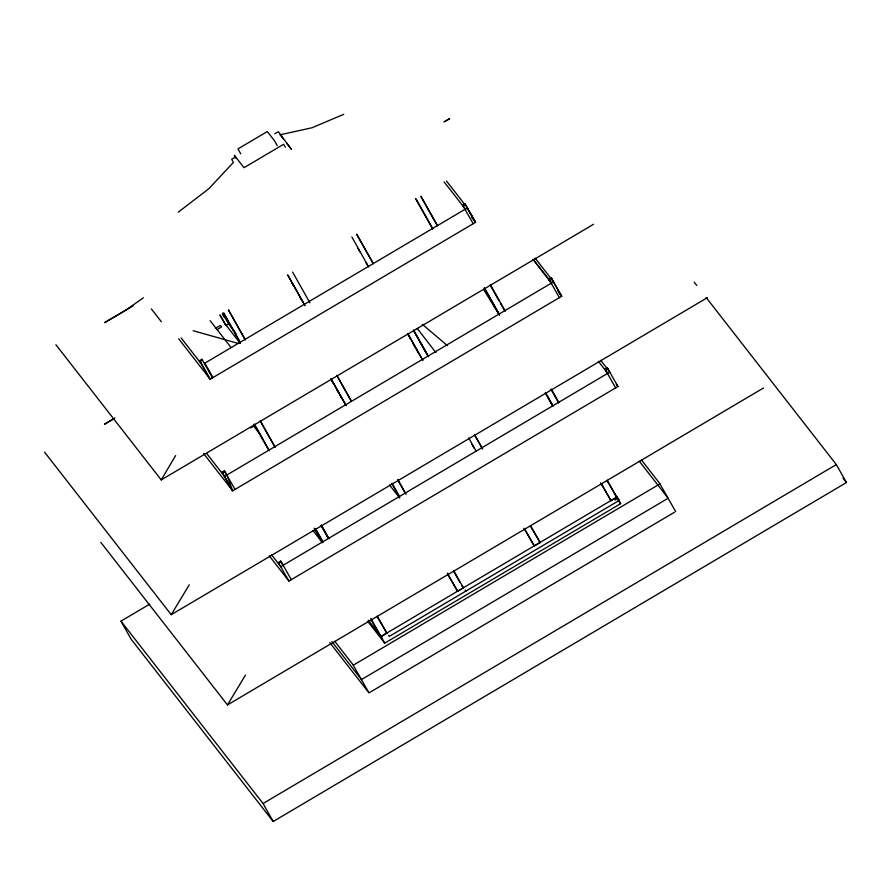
<?xml version="1.0" encoding="UTF-8"?>
<svg xmlns="http://www.w3.org/2000/svg" width="891" height="891" viewBox="0 0 891 891"><rect width="100%" height="100%" fill="white"/><g stroke="black" fill="none" stroke-linecap="round" stroke-linejoin="round"><path stroke-width="1.34" d="M55.921 344.75L161.226 479.904L175.616 455.579M44.55 452.127L171.217 614.69L189.248 584.797M100.806 542.374L227.472 704.937L245.504 675.044M178.3 212.136L208.694 188.836L233.453 162.385L231.693 159.277L235.291 157.15M143.384 297.783L126.143 309.945L104.603 322.665L133.36 305.669M114.894 417.979L104.514 424.25L114.081 418.592M443.952 122.022L449.677 118.637L444.887 121.466M274.762 133.817L278.348 131.69L291.468 149.387L286.59 143.139M215.878 328.044L220.355 325.404L221.558 326.952L217.081 329.592M220.055 315.525L226.002 325.46L228.92 323.745M199.539 360.666L201.901 359.262L202.535 360.087L200.174 361.479L199.539 360.666L209.541 378.408M473.199 223.708L462.563 205.142L464.913 203.749L475.549 222.316L210.176 379.221L178.701 338.836M465.559 204.562L463.197 205.955L462.563 205.142M467.43 207.893L204.874 363.138L212.994 377.55M161.226 479.904L593.584 224.265M250.85 427.88L254.325 425.831M232.028 490.005L222.026 472.263L224.387 470.86L235.024 489.426M551.406 283.817L548.733 279.083L551.095 277.691L561.731 296.246L232.662 490.818L203.616 453.541M222.026 472.263L222.661 473.076L225.022 471.684M548.733 279.083L549.368 279.897L551.729 278.504M553.601 281.834L224.532 476.395L206.589 453.374M706.129 297.483L836.326 464.579L846.45 482.543L273.181 821.502L131.077 639.114L120.953 621.15L149.677 604.165M171.217 614.69L707.331 297.694M606.994 372.884L604.989 369.331L607.35 367.938L617.986 386.494L288.918 581.066L278.282 562.511L280.643 561.107L281.278 561.92L291.279 579.673M281.278 561.92L278.916 563.324L278.282 562.511M604.989 369.331L605.624 370.144L607.985 368.751L607.35 367.938M227.472 704.937L763.587 387.941M380.992 636.497L616.895 497.011L620.648 503.671L384.734 643.157L367.794 621.417M381.07 636.608L386.872 633.178L377.305 616.193M447.883 574.773L457.651 591.323L463.454 587.893L453.887 570.919M523.875 528.229L534.322 545.994L540.124 542.563L530.557 525.59M600.545 482.889L610.992 500.664L616.795 497.234L607.228 480.249M614.924 500.007L617.875 498.258M353.348 665.154L660.042 483.824M674.454 512.258L368.974 692.886L352.713 664.341L334.816 641.364M120.953 621.15L263.057 803.526L836.326 464.579M343.737 114.326L311.984 127.769L280.097 134.808L283.349 138.974M193.169 330.728L238.242 343.436M422.267 324.313L447.494 345.663M465.135 590.054L466.015 591.023M552.966 281.021L535.123 258.112M561.096 295.433L551.095 277.691M694.223 282.191L696.773 285.465M843.042 478.177L846.45 482.543M533.208 259.359L551.061 282.258M557.855 290.978L561.252 295.344M533.052 259.448L551.473 283.093M559.169 292.961L561.731 296.246M600.712 360.343L609.856 372.082L280.788 566.643L271.644 554.915M598.34 361.278L606.96 372.349M616.282 384.299L617.986 386.494M446.502 181.04L465.091 204.885M444.086 181.92L465.726 209.485M471.484 217.092L475.549 222.316M641.498 460.034L659.407 483.011L675.656 511.545M639.393 461.326L668.161 498.236L361.468 679.577L331.853 641.565M614.356 493.759L619.457 500.296L389.345 636.352L388.554 635.339M616.795 497.234L607.027 480.672M618.109 500.408L620.648 503.671M540.124 542.563L530.357 526.002M389.556 485.005L399.792 498.136M461.883 585.888L463.454 587.893M235.981 333.479L228.564 323.945L222.46 313.12M225.223 324.068L240.069 343.124M210.153 320.693L231.081 347.557M253.735 426.176L260.372 434.685M211.902 377.016L212.537 377.829L201.901 359.262M181.118 337.923L201.388 363.951M151.314 308.876L161.349 321.751M386.872 633.178L377.105 616.617M368.284 620.203L381.961 637.744M269.271 555.85L288.918 581.066M329.815 642.623L368.117 691.795M417.244 328.411L435.899 352.636M313.142 530.568L322.319 542.697L314.189 528.274M483.613 289.441L499.35 314.957M466.773 207.057L475.026 221.402M413.58 330.505L427.669 355.487M605.624 370.144L615.625 387.897M549.368 279.897L559.37 297.65M464.913 203.749L474.914 221.491M551.317 389.1L558.835 402.442M551.117 389.523L558.635 402.855M490.317 284.574L505.353 311.249M490.807 286.2L499.005 300.757M500.374 303.185L504.473 310.458M601.425 483.679L610.992 500.664M545.515 392.53L553.033 405.873M545.314 392.797L552.832 406.14M547.364 396.584L552.153 405.082M484.515 288.005L499.595 314.768M484.214 287.949L499.25 314.634M485.005 289.642L487.054 293.273M488.424 295.701L490.473 299.343M492.523 302.973L495.251 307.829M496.621 310.257L498.67 313.888M420.964 196.165L437.648 225.779M421.02 196.889L437.035 225.323M416.108 199.038L432.792 228.653M415.496 198.582L432.736 229.065M474.547 434.485L482.744 449.042M474.446 434.697L481.964 448.039M413.58 329.993L428.616 356.678M413.792 330.951L428.148 356.411M524.754 529.02L534.322 545.994M356.734 234.144L373.429 263.758M356.768 234.5L372.783 262.934M468.744 437.915L476.24 451.403M471.963 444.409L474.012 448.039M407.777 333.423L422.813 360.109M407.688 333.657L422.724 360.332M408.267 335.061L410.317 338.691M413.045 343.547L415.095 347.189M416.465 349.606L418.514 353.248M351.889 237.006L368.662 266.932M357.948 248.4L359.953 251.953M365.956 262.611L367.961 266.164M285.354 147.249L283.672 144.253L244.023 167.697L234.355 155.301L236.048 158.297M277.257 145.69L274.461 140.722L267.322 131.556L237.975 148.908L240.77 153.865M292.593 272.067L309.945 302.862M287.737 274.94L305.101 305.736M287.838 275.241L304.522 304.856M291.803 282.77L293.807 286.323M299.81 296.981L301.815 300.534M453.686 571.343L459.834 582.257M397.876 479.826L406.073 494.371M397.865 479.959L405.372 493.302M336.909 375.323L351.254 400.794M337.5 376.77L351.165 401.017M447.393 573.136L457.651 591.323M392.073 483.256L399.569 496.733M391.873 483.679L399.391 497.011M331.107 378.764L346.131 405.438M330.962 378.92L345.998 405.605M331.586 380.39L333.635 384.032M336.375 388.877L338.424 392.519M339.794 394.947L341.843 398.578M228.53 309.945L245.214 339.56M228.553 310.291L245.237 339.905M223.674 312.819L240.358 342.434M223.73 313.543L240.414 343.158M222.438 314.111L224.443 317.664M219.999 314.801L226.002 325.46M321.295 525.1L328.812 538.442M321.183 525.289L328.701 538.632M321.105 525.523L327.933 537.652M260.205 420.63L275.241 447.304M260.785 422.033L274.45 446.291M370.823 618.421L384.734 643.157M371.302 620.047L379.51 634.604M315.492 528.53L323.01 541.873M315.303 528.953L322.82 542.296M254.403 424.06L269.438 450.735M254.213 424.484L268.559 449.944M200.174 361.479L210.176 379.221M280.643 561.107L283.305 565.841M224.387 470.86L227.049 475.594M222.661 473.076L232.662 490.818L226.893 474.992M263.057 803.526L273.181 821.502"/></g></svg>
